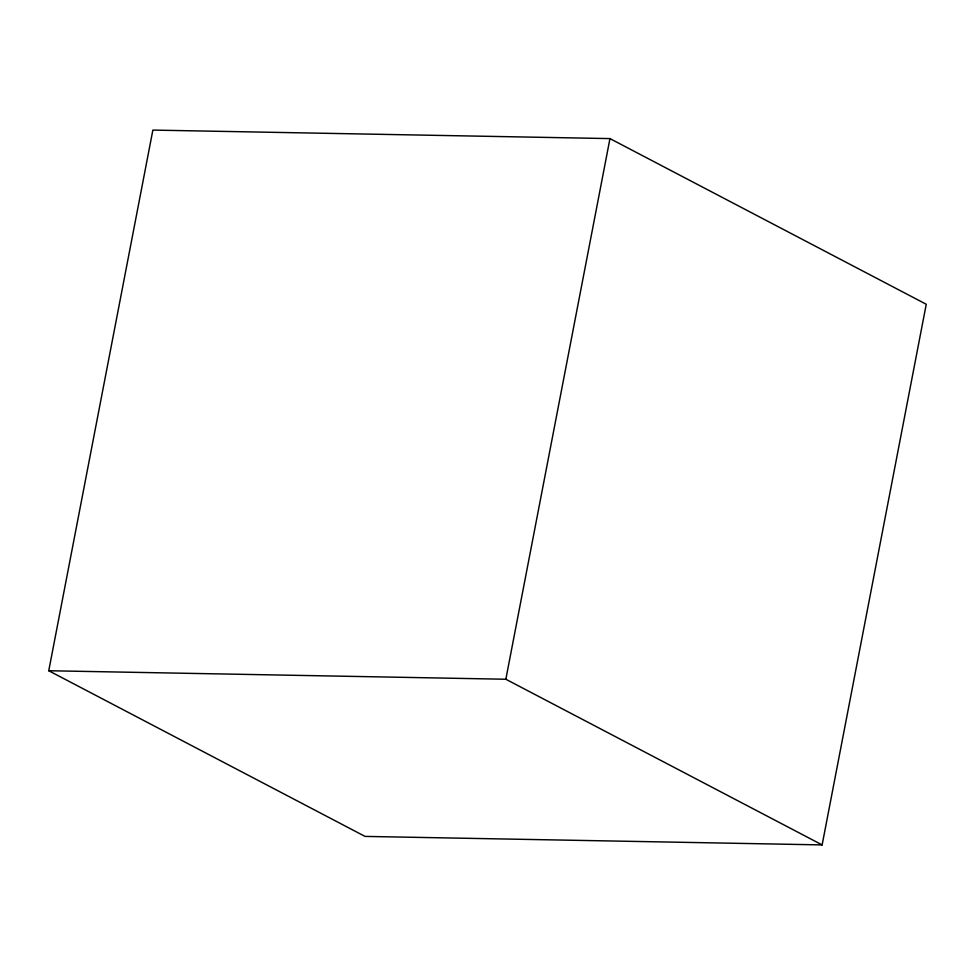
<?xml version="1.0" encoding="UTF-8"?>
<svg xmlns="http://www.w3.org/2000/svg" width="975" height="975" viewBox="0 0 975 975"><rect width="100%" height="100%" fill="white"/><g stroke="black" fill="none" stroke-linecap="round" stroke-linejoin="round"><path stroke-width="1.46" d="M48.75 670.739L152.868 130.089L609.96 138.596L926.25 304.261L822.132 844.911L365.04 836.404L48.75 670.739L505.842 679.246L822.132 844.911M505.842 679.246L609.96 138.596"/></g></svg>
